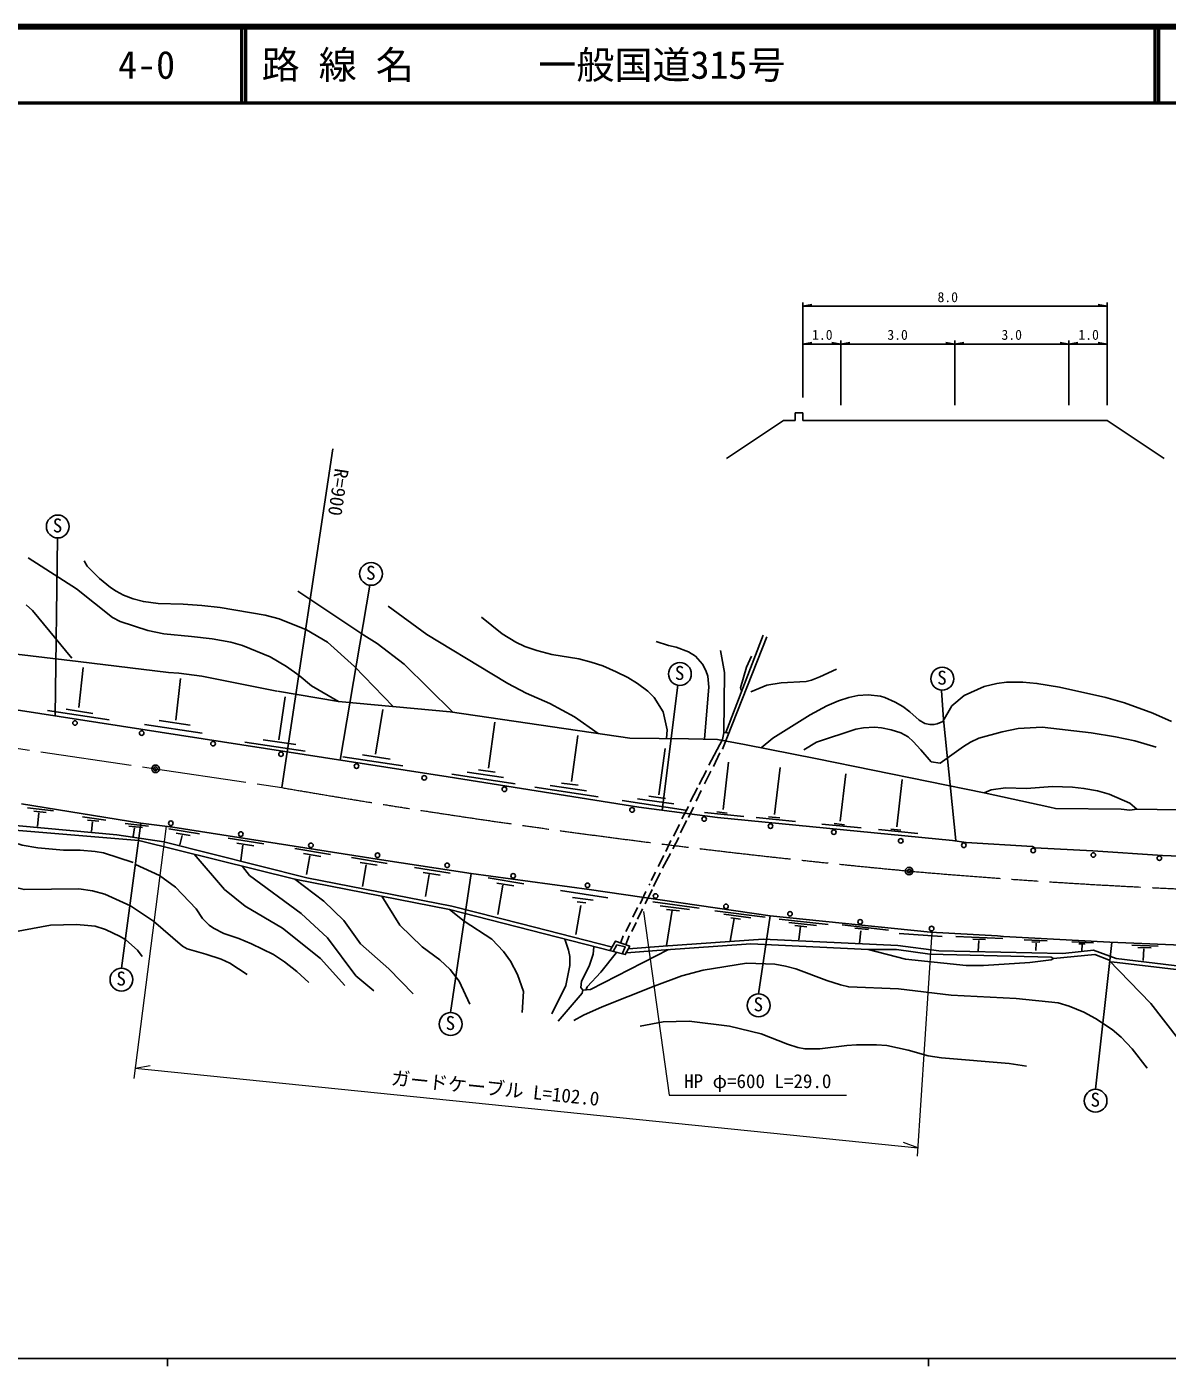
# Model space of a CAD drawing. Units: millimetres, scale not verified, with parts at other scales. Extents: x 40000 to 680000, y 20000 to 380000.
# Drawn here: x 149512 to 299386, y 204000 to 380000 of the extents above; entities that cross this region are included whole.
import ezdxf
from ezdxf.enums import TextEntityAlignment as Align

# ---------------------------------------------------------------- set-up
doc = ezdxf.new("R2010")
doc.units = ezdxf.units.MM
doc.header["$LTSCALE"] = 1000
doc.header["$PDMODE"] = 32
doc.header["$PDSIZE"] = 500
doc.linetypes.add('CHAIN', pattern=[18.5, 12, -1.5, 3.5, -1.5])
for name, color, linetype, lineweight in [('M-BGD', 7, 'Continuous', 25), ('M-BMK', 2, 'CHAIN', 13), ('M-BMK-HTXT', 7, 'Continuous', 13), ('M-BMK-SRVR', 3, 'Continuous', 25), ('M-STR-STRC', 7, 'Continuous', 13), ('M-TTL', 2, 'Continuous', 140), ('M-TTL-BAND', 7, 'Continuous', 25), ('M-TTL-LINE', 7, 'Continuous', 50)]:
    doc.layers.add(name, color=color, linetype=linetype, lineweight=lineweight)
doc.layers.add('M-TTL-TXT', color=7, linetype='Continuous')
doc.styles.add('ＭＳ ゴシック', font='')
doc.styles.get('ＭＳ ゴシック').set_extended_font_data('MS Gothic')

msp = doc.modelspace()

# ---------------------------------------------------------------- linework, layer by layer
at = {"layer": 'M-BGD'}
for p, q in [((251479, 331285), (251479, 343785)), ((251479, 343285), (252661, 343494)), ((251479, 343285), (291479, 343285)), ((291479, 343285), (290297, 343494)), ((291479, 330285), (291479, 343785)), ((251479, 338285), (252661, 338494)), ((251479, 338285), (256479, 338285)), ((256479, 338285), (255297, 338494)), ((256479, 330285), (256479, 338785)), ((256479, 338285), (257661, 338494)), ((256479, 338285), (271479, 338285)), ((271479, 338285), (270297, 338494)), ((271479, 330285), (271479, 338785)), ((250479, 328285), (250479, 329285)), ((250479, 329285), (251479, 329285)), ((251479, 329285), (251479, 328285)), ((251479, 328285), (256479, 328285)), ((256479, 328285), (271479, 328285)), ((271479, 328285), (286479, 328285)), ((189722, 324542), (183036, 280024)), ((153568, 312836), (153227, 289438)), ((194580, 306626), (190712, 283638)), ((149421, 304052), (150267, 303290)), ((150267, 303290), (155432, 297025)), ((232225, 299226), (233833, 298718)), ((246787, 299819), (240945, 285087)), ((246279, 300073), (241369, 287288)), ((136128, 298972), (156279, 296602)), ((156279, 296602), (168132, 295162)), ((156333, 290537), (156913, 295803)), ((169103, 288905), (169735, 294355)), ((235080, 293483), (232998, 277066)), ((246787, 293469), (244671, 292622)), ((248650, 293808), (246787, 293469)), ((269732, 292792), (269986, 288982)), ((204877, 281446), (138668, 291691)), ((182633, 286311), (183458, 291946)), ((152226, 290168), (160336, 288931)), ((154675, 290326), (158203, 289773)), ((166918, 288826), (170999, 288246)), ((195319, 284435), (196320, 290307)), ((221472, 289320), (224605, 287119)), ((269986, 288982), (271595, 273064)), ((164970, 288325), (172553, 287193)), ((210172, 282564), (211014, 288620)), ((221081, 280832), (221924, 286888)), ((178174, 285978), (186091, 284819)), ((180579, 286311), (184862, 285679)), ((232563, 279093), (233406, 285149)), ((236458, 286442), (240268, 286357)), ((240268, 286357), (243824, 285680)), ((243824, 285680), (253391, 283817)), ((191054, 284066), (198953, 282882)), ((193634, 284356), (197268, 283750)), ((240607, 284579), (239760, 282801)), ((241731, 283360), (241013, 277144)), ((253391, 283817), (275320, 279330)), ((205379, 281800), (213673, 280537)), ((207381, 282037), (212173, 281353)), ((208855, 282353), (211067, 282064)), ((238829, 282293), (237897, 280430)), ((239421, 282208), (238575, 280515)), ((248507, 282692), (247790, 276476)), ((257137, 281841), (256420, 275624)), ((229939, 277467), (204877, 281446)), ((213673, 280537), (213165, 280614)), ((216289, 280068), (224583, 278804)), ((218290, 280305), (223082, 279621)), ((219765, 280621), (221977, 280331)), ((237643, 280007), (236712, 278144)), ((264567, 281108), (263850, 274891)), ((227771, 278330), (236065, 277066)), ((229772, 278567), (234564, 277882)), ((231247, 278883), (233458, 278593)), ((238151, 279668), (237474, 278229)), ((275320, 279330), (283956, 277467)), ((149603, 277390), (153037, 276968)), ((150431, 276911), (152047, 276773)), ((151105, 276708), (150918, 274922)), ((229939, 277467), (240268, 276112)), ((236458, 277552), (235611, 275943)), ((237135, 277467), (236458, 276112)), ((238598, 276756), (243763, 276248)), ((240207, 276841), (241561, 276671)), ((283956, 277467), (284718, 277298)), ((284718, 277298), (293354, 277213)), ((293354, 277213), (294455, 277044)), ((294455, 277044), (295386, 277213)), ((295386, 277213), (313251, 276874)), ((156832, 276187), (159888, 275755)), ((157477, 275743), (158999, 275597)), ((158135, 275524), (158015, 274267)), ((164491, 275350), (161951, 256300)), ((162436, 275291), (165496, 274950)), ((162939, 274982), (164741, 274779)), ((163662, 274739), (163507, 273619)), ((168183, 274594), (172213, 273936)), ((235273, 275181), (234511, 273657)), ((236204, 275689), (235442, 274080)), ((240268, 276112), (271171, 273064)), ((245374, 276088), (250539, 275580)), ((246983, 276172), (248466, 276074)), ((254004, 275237), (259169, 274729)), ((255613, 275321), (256968, 275152)), ((263043, 274588), (264398, 274419)), ((169145, 274046), (170971, 273754)), ((169924, 273741), (169644, 272500)), ((175983, 273394), (180666, 272623)), ((234172, 273064), (233495, 271625)), ((235188, 273488), (234426, 271964)), ((261435, 274504), (266599, 273996)), ((271171, 273064), (272949, 272810)), ((272949, 272810), (281670, 272302)), ((177103, 272729), (179359, 272371)), ((177914, 272445), (177630, 270456)), ((184758, 272015), (189442, 271243)), ((185878, 271349), (188135, 270992)), ((186690, 271065), (186288, 268589)), ((233241, 271117), (232479, 269678)), ((234087, 271371), (233071, 269424)), ((281670, 272302), (282009, 272133)), ((282009, 272133), (289629, 271710)), ((289629, 271710), (298773, 271117)), ((308001, 270778), (298773, 271117)), ((192190, 270846), (196873, 270075)), ((193310, 270180), (195566, 269823)), ((194122, 269896), (193630, 267030)), ((207925, 268746), (196118, 270535)), ((200464, 269551), (205148, 268780)), ((201584, 268886), (203841, 268529)), ((202396, 268602), (201904, 265736)), ((207925, 268746), (205216, 250458)), ((207925, 268746), (223419, 266630)), ((210148, 268154), (214832, 267383)), ((232140, 268916), (231547, 267815)), ((232733, 268831), (231886, 267053)), ((211268, 267488), (213525, 267131)), ((212080, 267204), (211435, 263364)), ((219644, 266500), (225857, 265552)), ((223419, 266630), (247211, 263158)), ((230870, 266376), (230108, 264767)), ((231717, 266630), (230785, 264767)), ((231378, 267392), (231293, 267222)), ((221223, 265604), (223935, 265236)), ((222303, 264551), (221671, 260733)), ((221829, 265025), (222987, 264893)), ((229769, 264259), (229177, 262989)), ((230447, 264090), (229769, 262735)), ((231801, 265021), (237897, 264174)), ((232733, 264513), (236627, 264005)), ((233579, 264005), (235273, 263836)), ((228838, 262312), (228245, 261126)), ((229600, 262312), (229007, 261126)), ((234341, 263920), (233579, 259264)), ((239929, 263836), (246533, 262989)), ((244671, 262904), (241115, 263412)), ((242469, 262820), (241961, 259856)), ((242046, 262904), (243316, 262735)), ((247211, 263158), (245687, 252914)), ((247211, 263158), (268293, 261042)), ((248396, 262735), (254831, 262058)), ((249666, 262312), (253307, 261888)), ((214529, 262142), (226298, 259094)), ((227907, 260534), (227568, 259687)), ((228669, 260534), (228245, 259433)), ((250428, 261888), (252037, 261719)), ((251190, 261804), (250969, 260012)), ((256651, 261976), (262747, 261298)), ((258348, 261556), (260117, 261395)), ((259106, 261214), (258937, 259605)), ((264144, 260872), (269817, 260449)), ((268293, 261042), (277098, 260534)), ((277098, 260534), (277860, 260449)), ((233156, 259179), (228584, 258840)), ((271595, 260449), (277775, 260195)), ((273852, 260103), (275501, 260061)), ((274643, 259941), (274558, 258502)), ((277860, 260449), (291830, 259708)), ((280598, 260043), (283601, 259887)), ((281612, 259754), (282657, 259723)), ((282174, 259606), (282127, 258607)), ((286854, 259785), (289679, 259653)), ((287791, 259520), (288586, 259505)), ((288188, 259388), (288181, 258631)), ((292111, 259696), (289967, 240383)), ((304276, 259179), (291830, 259708)), ((294722, 259328), (298180, 259214)), ((295533, 259028), (297271, 258995)), ((296305, 258833), (296240, 257290))]:
    msp.add_line(p, q, dxfattribs=at)
for points in [[(149675, 310233), (156025, 306169), (160766, 302359), (161782, 301851), (165423, 300666), (167539, 300242), (171180, 299904), (173889, 299565), (176345, 299142), (177869, 298718), (181509, 297194), (183626, 295924)], [(157041, 309810), (157464, 309132), (159073, 307524), (160512, 306338), (161274, 305830), (162205, 305322), (163475, 304814), (164830, 304476), (166777, 304222), (170079, 304137), (172535, 303968), (174905, 303714), (180832, 302698), (182695, 302190), (186251, 300750), (189045, 299142), (192601, 295924), (197681, 290675)], [(185150, 305830), (193786, 300073), (195564, 298972), (199120, 296263), (205514, 289941)], [(197003, 303883), (202083, 300158), (210635, 294993), (212751, 293723), (215122, 292453), (218255, 291098), (221472, 289320)], [(209280, 302444), (211989, 300242), (213767, 299142), (214953, 298549), (216561, 298041), (218509, 297533), (222065, 296940), (223673, 296517), (225197, 296009), (226975, 295247), (228499, 294485), (229769, 293723), (231124, 292707), (231971, 291860), (233156, 289998), (233664, 287627), (233582, 286473)], [(233833, 298718), (234849, 298464), (236458, 297872), (237389, 297279), (238321, 296263), (238744, 295416), (238998, 294654), (239167, 293215), (238575, 286442)], [(240691, 298041), (241199, 295162), (241115, 287204), (240945, 286357), (239167, 282970)], [(183626, 295924), (185319, 294739), (186928, 293384), (190484, 291352)], [(244755, 297279), (244078, 295840), (243316, 293130), (243401, 292792)], [(168132, 295162), (169487, 295078), (172535, 294654), (182387, 292695)], [(255931, 295586), (253730, 294570), (252629, 294146), (251952, 293977), (248650, 293808)], [(182441, 292707), (190484, 291352), (205131, 289998), (228753, 286526), (236458, 286442)], [(299958, 288728), (297503, 289828), (293777, 291183), (291322, 291860), (285226, 293215), (282263, 293723), (280400, 293892), (278283, 293892), (277013, 293723), (275320, 293300), (272695, 292114), (271087, 290760), (269901, 288728), (269139, 288389), (268716, 288304), (268208, 288304), (267531, 288474), (266769, 288897), (265583, 289998), (264652, 290675), (263636, 291268), (262281, 291860), (261689, 292030), (260080, 292199), (258725, 292114), (257540, 291860), (256185, 291437), (254661, 290760), (252460, 289574), (247549, 286526), (246025, 285256)], [(241115, 287204), (241369, 287288), (241877, 287119)], [(267023, 285002), (266007, 286103), (265329, 286696), (264398, 287204), (263128, 287627), (261858, 287881), (260927, 287966), (259487, 287881), (258471, 287712), (253307, 286018), (251613, 285002)], [(272611, 285426), (273542, 286018), (274643, 286526), (277691, 287373), (279807, 287796), (282940, 287966), (289375, 287204), (292592, 286696), (295132, 286188), (297926, 285341)], [(272611, 285426), (269563, 283224), (268377, 283394), (267023, 285002)], [(66600, 283215), (91678, 279753), (106918, 279668), (126053, 277975), (146373, 274588), (164237, 273064), (184727, 267984), (205047, 264005), (228161, 258078), (228781, 259195)], [(78555, 282039), (91170, 280346), (106410, 280176), (126053, 278483), (145611, 275266), (161359, 273826), (167539, 272895), (186335, 268154), (205385, 264428), (214529, 262142)], [(275320, 279330), (276251, 279753), (278114, 280007), (280908, 279922), (284295, 280176), (286919, 280092), (288443, 279922), (290221, 279584), (291745, 279160), (294455, 277975), (295386, 277213)], [(132995, 276790), (135789, 273742), (136721, 272810), (137737, 271964), (138922, 271286), (141377, 270355), (144679, 268746), (145865, 267900), (146965, 267307), (147897, 266968), (149167, 266630), (156363, 266714), (158141, 266460), (159750, 266037), (163137, 264513), (166185, 262481), (169995, 259179), (170587, 258840), (173043, 258163), (175075, 257486), (176175, 256978), (178461, 255454)], [(148828, 277890), (164491, 275350), (168725, 274842), (196118, 270535)], [(144171, 275012), (146881, 273234), (147812, 272810), (148913, 272472), (150945, 272133), (154331, 271794), (156533, 271794), (158480, 271625), (159581, 271456), (163475, 270186)], [(171519, 271286), (175498, 266630), (178207, 264428), (183118, 261550)], [(186589, 254438), (184981, 255877), (183372, 257147), (181933, 258078), (179054, 259518), (177361, 260195), (175413, 260872), (174059, 261550), (173466, 261973), (172619, 262820), (171773, 264090), (169063, 266968), (166947, 268492), (163814, 269932)], [(177869, 269678), (178800, 268492), (185573, 263497), (189045, 260280), (192770, 255284), (195141, 253337)], [(184727, 267984), (188537, 265106), (191161, 262566), (193363, 259518)], [(196158, 265746), (198527, 261973), (201491, 259094), (203777, 257401), (205131, 256131), (206317, 254607), (207756, 251559)], [(205047, 264005), (206994, 262481), (210635, 260110), (212159, 258502), (213090, 257232), (214021, 255454), (214783, 253252), (214614, 250458)], [(157549, 261888), (156025, 262058), (152638, 261973), (146711, 260872)], [(157549, 261888), (158480, 261804), (159835, 261380), (161782, 260449), (162544, 260026), (164068, 258671), (164661, 257824)], [(183118, 261550), (188113, 257570), (191331, 254014)], [(193363, 259518), (197088, 256216), (200305, 252914)], [(220202, 260110), (220710, 258671), (220879, 257824), (220879, 256639), (220371, 254014), (218509, 250289)], [(224012, 259094), (223927, 258163), (223419, 256554), (222403, 254607), (222319, 253760), (222573, 253422)], [(233826, 258738), (223589, 253506), (222573, 253422)], [(228781, 259195), (226891, 259856), (226129, 258586)], [(226552, 258502), (227060, 259348), (228161, 259094), (227737, 258163)], [(228330, 258332), (232902, 258671), (244671, 259518), (260080, 258756), (263805, 258756), (268208, 258163), (284125, 257740), (284464, 257570)], [(233156, 259179), (246279, 260110), (263975, 259264), (269393, 258586), (285649, 258248), (289713, 258671), (292677, 257570), (305377, 256046), (323122, 256641)], [(260080, 258756), (264991, 257486), (272949, 256639), (275235, 256639), (281331, 257062), (284125, 257401), (284464, 257570), (289883, 258078), (291661, 257401), (297249, 251644), (300889, 246987), (302837, 245040), (305631, 242838)], [(221387, 249442), (222657, 250120), (225113, 251220), (231971, 253930), (235611, 255284), (238405, 256046), (244078, 256978), (247803, 256808), (249243, 256554), (250597, 256216), (254661, 254692), (256439, 254099), (257540, 253845), (264059, 253591), (271002, 252744), (279553, 252321), (285057, 251728), (286496, 251305), (288443, 250543), (289967, 249696), (292169, 248257), (293354, 247241), (294793, 245717), (296741, 243177)], [(227019, 258371), (224943, 255792), (223165, 253845), (222996, 253422)], [(292084, 257147), (305377, 255538), (323073, 256131)], [(219355, 249358), (222488, 252998), (222573, 253422)], [(230108, 248680), (233156, 249273), (236543, 249358), (241877, 248680), (246025, 247664), (249497, 246310), (250851, 245886), (251783, 245717), (253730, 245717), (257286, 246140), (258556, 246225), (261181, 246225), (262535, 246140), (265329, 245548), (267954, 244786), (269732, 244532)], [(269732, 244532), (278622, 243770), (280908, 243431)]]:
    msp.add_lwpolyline(points, dxfattribs=at)
for centre, radius in [((153586, 314336), 1500), ((194759, 308115), 1500), ((235345, 294959), 1500), ((269824, 294337), 1500), ((155844, 288515), 300), ((164611, 287194), 300), ((173992, 285807), 300), ((182927, 284430), 300), ((192841, 282858), 300), ((201750, 281317), 300), ((212279, 279813), 300), ((229061, 277093), 300), ((168444, 275341), 300), ((238532, 275900), 300), ((247257, 274976), 300), ((177636, 273925), 300), ((255574, 274180), 300), ((264370, 273027), 300), ((186856, 272441), 300), ((195610, 271141), 300), ((272658, 272451), 300), ((281776, 271764), 300), ((289682, 271169), 300), ((298355, 270757), 300), ((204763, 269810), 300), ((213436, 268434), 300), ((223207, 267192), 300), ((232148, 265783), 300), ((241401, 264417), 300), ((249812, 263448), 300), ((259030, 262390), 300), ((268418, 261502), 300), ((161951, 254800), 1500), ((245687, 251414), 1500), ((205216, 248958), 1500), ((289967, 238883), 1500)]:
    msp.add_circle(centre, radius, dxfattribs=at)
at = {"layer": 'M-BMK'}
for p, q in [((133066, 287447), (166441, 282495)), ((166441, 282495), (183036, 280024))]:
    msp.add_line(p, q, dxfattribs=at)
for centre, radius, start, end in [((367569, 1352510), 1088245, 260.23722, 264.61637), ((337689, 1091733), 825832, 264.98277, 271.77935)]:
    msp.add_arc(centre, radius, start, end, dxfattribs=at)
at = {"layer": 'M-BMK-HTXT'}
for p, q in [((167816, 274951), (163564, 241800)), ((230576, 263753), (233918, 239621)), ((268440, 261033), (266527, 231580)), ((163740, 243175), (165715, 243494)), ((163740, 243175), (266598, 232685)), ((233918, 239621), (257248, 239621)), ((266598, 232685), (264731, 233396))]:
    msp.add_line(p, q, dxfattribs=at)
at = {"layer": 'M-BMK-SRVR'}
for centre in [(166441, 282495), (265466, 269065)]:
    msp.add_circle(centre, 500, dxfattribs=at)
for p in [(166441, 282495), (265466, 269065)]:
    msp.add_point(p, dxfattribs=at)
at = {"layer": 'M-STR-STRC', "lineweight": 25}
for p, q in [((271479, 338285), (272661, 338494)), ((271479, 338285), (286479, 338285)), ((286479, 338285), (285297, 338494)), ((286479, 330285), (286479, 338785)), ((286479, 338285), (287661, 338494)), ((286479, 338285), (291479, 338285)), ((291479, 338285), (290297, 338494)), ((241479, 323285), (248979, 328285)), ((250479, 328285), (248979, 328285)), ((286479, 328285), (291479, 328285)), ((298979, 323285), (291479, 328285))]:
    msp.add_line(p, q, dxfattribs=at)
at = {"layer": 'M-TTL'}
msp.add_line((680000, 380000), (40000, 380000), dxfattribs=at)
at = {"layer": 'M-TTL-BAND'}
for p, q in [((40000, 205000), (579000, 205000)), ((168000, 205000), (168000, 204000)), ((268000, 205000), (268000, 204000))]:
    msp.add_line(p, q, dxfattribs=at)
at = {"layer": 'M-TTL-LINE'}
for p, q in [((177750, 380000), (177750, 370000)), ((178250, 380000), (178250, 370000)), ((297750, 380000), (297750, 370000)), ((298250, 380000), (298250, 370000)), ((40000, 370000), (680000, 370000))]:
    msp.add_line(p, q, dxfattribs=at)

# ---------------------------------------------------------------- texts
at = {"layer": 'M-BGD', "style": 'ＭＳ ゴシック'}
for s, height, p in [('8.0', 1320, (269197, 343423)), ('1.0', 1320, (252715, 338472)), ('3.0', 1320, (262603, 338472)), ('S', 1833, (152928, 313007)), ('S', 1833, (194101, 306786)), ('S', 1833, (234686, 293630)), ('S', 1833, (269165, 293008)), ('S', 1833, (161293, 253472)), ('S', 1833, (245028, 250085)), ('S', 1833, (204558, 247630)), ('S', 1833, (289309, 237554))]:
    msp.add_text(s, height=height, dxfattribs=at).set_placement(p, align=Align.BOTTOM_LEFT)
msp.add_text('R=900', height=1833, rotation=261.459, dxfattribs=at).set_placement((189471, 322143), align=Align.BOTTOM_LEFT)
at = {"layer": 'M-BMK-HTXT', "style": 'ＭＳ ゴシック'}
msp.add_text('ガードケーブル L=102.0', height=1833, rotation=354.134, dxfattribs=at).set_placement((197261, 240469), align=Align.BOTTOM_LEFT)
msp.add_text('HP φ=600 L=29.0', height=1833, dxfattribs=at).set_placement((235901, 239991), align=Align.BOTTOM_LEFT)
at = {"layer": 'M-STR-STRC', "style": 'ＭＳ ゴシック'}
for s, p in [('3.0', (277603, 338472)), ('1.0', (287715, 338472))]:
    msp.add_text(s, height=1320, dxfattribs=at).set_placement(p, align=Align.BOTTOM_LEFT)
at = {"layer": 'M-TTL-TXT', "style": 'ＭＳ ゴシック'}
for s, p in [('4-0', (161521, 375000)), ('路 線 名', (180380, 375000)), ('一般国道315号', (216734, 375000))]:
    msp.add_text(s, height=3666, dxfattribs=at).set_placement(p, align=Align.MIDDLE_LEFT)

doc.saveas('drawing.dxf')
